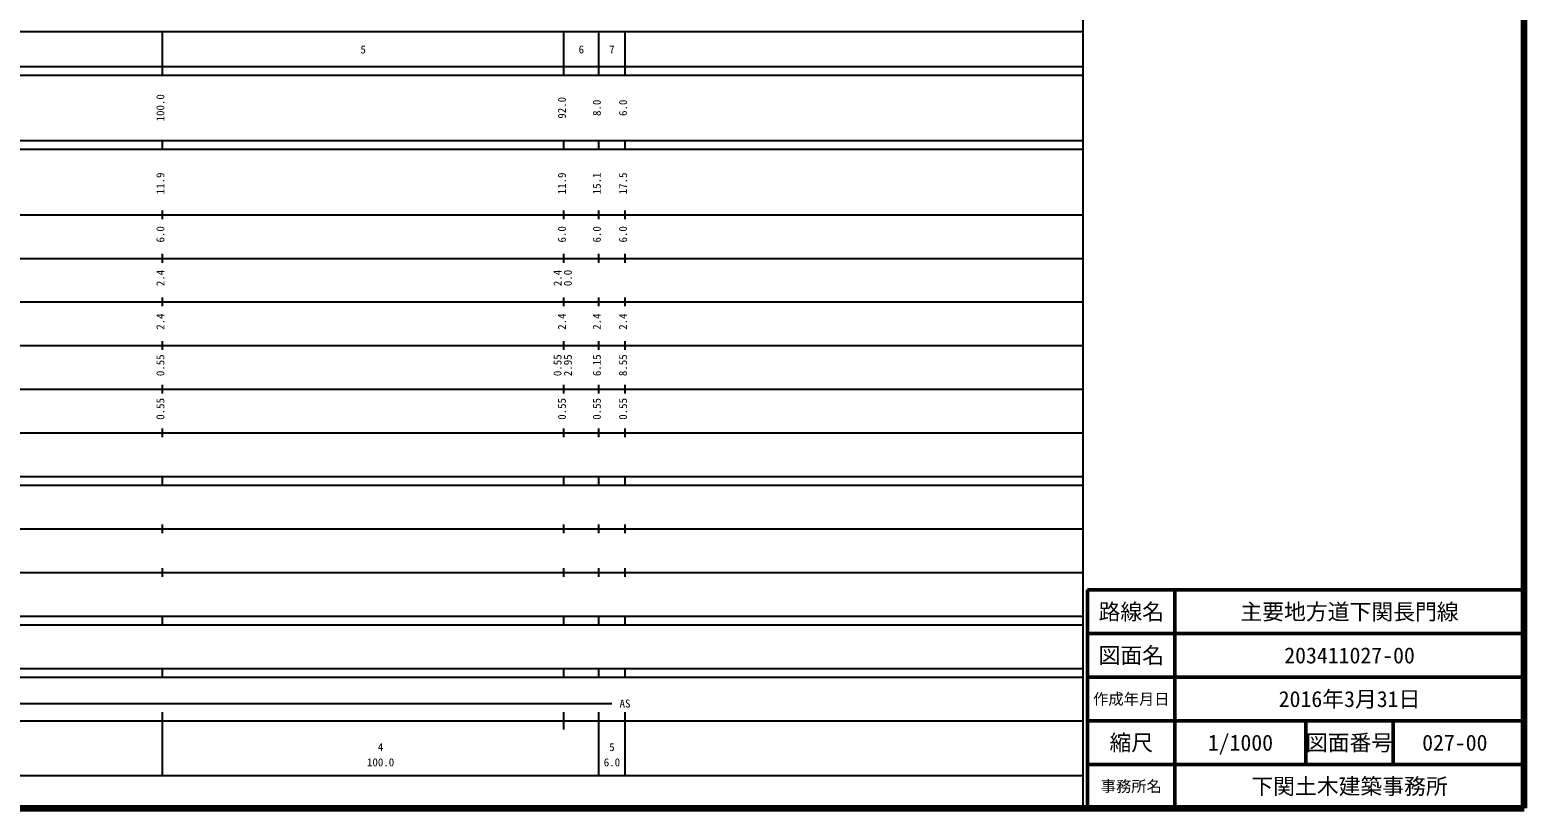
# Model space of a CAD drawing. Units: millimetres on the paper, enlarged 1000 times. Extents: x 40000 to 680000, y 20000 to 380000.
# Drawn here: x 337644 to 680000, y 20000 to 198357 of the extents above; entities that cross this region are included whole.
import ezdxf
from ezdxf.enums import TextEntityAlignment as Align

# ---------------------------------------------------------------- set-up
doc = ezdxf.new("R2010")
doc.units = ezdxf.units.MM
doc.header["$LTSCALE"] = 1000
for name, color, linetype, lineweight in [('M-TTL', 2, 'Continuous', 140), ('M-TTL-BAND', 7, 'Continuous', 25), ('M-TTL-FRAM', 2, 'Continuous', 50), ('M-TTL-LINE', 7, 'Continuous', 50)]:
    doc.layers.add(name, color=color, linetype=linetype, lineweight=lineweight)
doc.layers.add('M-TTL-TXT', color=7, linetype='Continuous')
doc.styles.add('ＭＳ ゴシック', font='')
doc.styles.get('ＭＳ ゴシック').set_extended_font_data('MS Gothic')

msp = doc.modelspace()

# ---------------------------------------------------------------- linework, layer by layer
at = {"layer": 'M-TTL'}
for p, q in [((680000, 20000), (680000, 380000)), ((40000, 20000), (680000, 20000))]:
    msp.add_line(p, q, dxfattribs=at)
at = {"layer": 'M-TTL-BAND'}
for p, q in [((579000, 20000), (579000, 370000)), ((68000, 198000), (579000, 198000)), ((368000, 188000), (368000, 198000)), ((460000, 188000), (460000, 198000)), ((468000, 188000), (468000, 198000)), ((474000, 188000), (474000, 198000)), ((40000, 190000), (579000, 190000)), ((40000, 188000), (579000, 188000)), ((40000, 173000), (579000, 173000)), ((368000, 171000), (368000, 173000)), ((460000, 171000), (460000, 173000)), ((468000, 171000), (468000, 173000)), ((474000, 171000), (474000, 173000)), ((40000, 171000), (579000, 171000)), ((40000, 156000), (579000, 156000)), ((368000, 155000), (368000, 157000)), ((460000, 155000), (460000, 157000)), ((468000, 155000), (468000, 157000)), ((474000, 155000), (474000, 157000)), ((46000, 146000), (579000, 146000)), ((368000, 145000), (368000, 147000)), ((460000, 145000), (460000, 147000)), ((468000, 145000), (468000, 147000)), ((474000, 145000), (474000, 147000)), ((368000, 135000), (368000, 137000)), ((460000, 135000), (460000, 137000)), ((468000, 135000), (468000, 137000)), ((474000, 135000), (474000, 137000)), ((52000, 136000), (579000, 136000)), ((368000, 125000), (368000, 127000)), ((460000, 125000), (460000, 127000)), ((468000, 125000), (468000, 127000)), ((474000, 125000), (474000, 127000)), ((46000, 126000), (579000, 126000)), ((368000, 115000), (368000, 117000)), ((460000, 115000), (460000, 117000)), ((468000, 115000), (468000, 117000)), ((474000, 115000), (474000, 117000)), ((52000, 116000), (579000, 116000)), ((368000, 105000), (368000, 107000)), ((460000, 105000), (460000, 107000)), ((468000, 105000), (468000, 107000)), ((474000, 105000), (474000, 107000)), ((46000, 106000), (579000, 106000)), ((40000, 96000), (579000, 96000)), ((368000, 94000), (368000, 96000)), ((460000, 94000), (460000, 96000)), ((468000, 94000), (468000, 96000)), ((474000, 94000), (474000, 96000)), ((40000, 94000), (579000, 94000)), ((49000, 84000), (579000, 84000)), ((368000, 83000), (368000, 85000)), ((460000, 83000), (460000, 85000)), ((468000, 83000), (468000, 85000)), ((474000, 83000), (474000, 85000)), ((40000, 74000), (579000, 74000)), ((368000, 73000), (368000, 75000)), ((460000, 73000), (460000, 75000)), ((468000, 73000), (468000, 75000)), ((474000, 73000), (474000, 75000)), ((40000, 64000), (579000, 64000)), ((40000, 62000), (579000, 62000)), ((368000, 62000), (368000, 64000)), ((460000, 62000), (460000, 64000)), ((468000, 62000), (468000, 64000)), ((474000, 62000), (474000, 64000)), ((40000, 52000), (579000, 52000)), ((368000, 50000), (368000, 52000)), ((460000, 50000), (460000, 52000)), ((468000, 50000), (468000, 52000)), ((474000, 50000), (474000, 52000)), ((40000, 50000), (579000, 50000)), ((71000, 44000), (471000, 44000)), ((368000, 27500), (368000, 42000)), ((460000, 38000), (460000, 42000)), ((468000, 27500), (468000, 42000)), ((474000, 27500), (474000, 42000)), ((40000, 40000), (579000, 40000)), ((68000, 27500), (579000, 27500))]:
    msp.add_line(p, q, dxfattribs=at)
at = {"layer": 'M-TTL-FRAM'}
for p, q in [((680000, 70000), (580000, 70000)), ((580000, 70000), (580000, 20000))]:
    msp.add_line(p, q, dxfattribs=at)
at = {"layer": 'M-TTL-LINE'}
for p, q in [((600000, 70000), (600000, 20000)), ((680000, 60000), (580000, 60000)), ((680000, 50000), (580000, 50000)), ((680000, 40000), (580000, 40000)), ((630000, 40000), (630000, 30000)), ((650000, 40000), (650000, 30000)), ((680000, 30000), (580000, 30000))]:
    msp.add_line(p, q, dxfattribs=at)

# ---------------------------------------------------------------- texts
at = {"layer": 'M-TTL-BAND', "style": 'ＭＳ ゴシック'}
for s, p in [('5', (414000, 192405)), ('6', (464000, 192405)), ('7', (471000, 192405)), ('AS', (474000, 42500)), ('4', (418000, 32523)), ('5', (471000, 32523)), ('100.0', (418000, 29033)), ('6.0', (471000, 29033))]:
    msp.add_text(s, height=1833, dxfattribs=at).set_placement(p, align=Align.BOTTOM_CENTER)
for s, p in [('100.0', (369000, 180500)), ('92.0', (461000, 180500)), ('8.0', (469000, 180500)), ('6.0', (475000, 180500)), ('11.9', (369000, 163174)), ('11.9', (461000, 163174)), ('15.1', (469000, 163174)), ('17.5', (475000, 163174)), ('6.0', (369000, 151500)), ('6.0', (461000, 151500)), ('6.0', (469000, 151500)), ('6.0', (475000, 151500)), ('2.4', (369000, 141500)), ('2.4', (460000, 141500)), ('0.0', (462370, 141500)), ('2.4', (369000, 131500)), ('2.4', (461000, 131500)), ('2.4', (469000, 131500)), ('2.4', (475000, 131500)), ('0.55', (369000, 121500)), ('0.55', (460000, 121500)), ('2.95', (462370, 121500)), ('6.15', (469000, 121500)), ('8.55', (475000, 121500)), ('0.55', (369000, 111500)), ('0.55', (461000, 111500)), ('0.55', (469000, 111500)), ('0.55', (475000, 111500))]:
    msp.add_text(s, height=1833, rotation=90, dxfattribs=at).set_placement(p, align=Align.BOTTOM_CENTER)
at = {"layer": 'M-TTL-TXT', "style": 'ＭＳ ゴシック'}
for s, height, p in [('路線名', 3666, (590000, 65000)), ('路線名', 3666, (590000, 65000)), ('主要地方道下関長門線', 3666, (640000, 65000)), ('図面名', 3666, (590000, 55000)), ('図面名', 3666, (590000, 55000)), ('203411027-00', 3666, (640000, 55000)), ('作成年月日', 2566, (590000, 45000)), ('作成年月日', 2566, (590000, 45000)), ('2016年3月31日', 3666, (640000, 45000)), ('縮尺', 3666, (590000, 35000)), ('縮尺', 3666, (590000, 35000)), ('1/1000', 3666, (615000, 35000)), ('図面番号', 3666, (640000, 35000)), ('図面番号', 3666, (640000, 35000)), ('027-00', 3666, (664125, 35000)), ('下関土木建築事務所', 3666, (640000, 25000)), ('事務所名', 2566, (590000, 25000)), ('事務所名', 2566, (590000, 25000))]:
    msp.add_text(s, height=height, dxfattribs=at).set_placement(p, align=Align.MIDDLE_CENTER)

doc.saveas('drawing.dxf')
